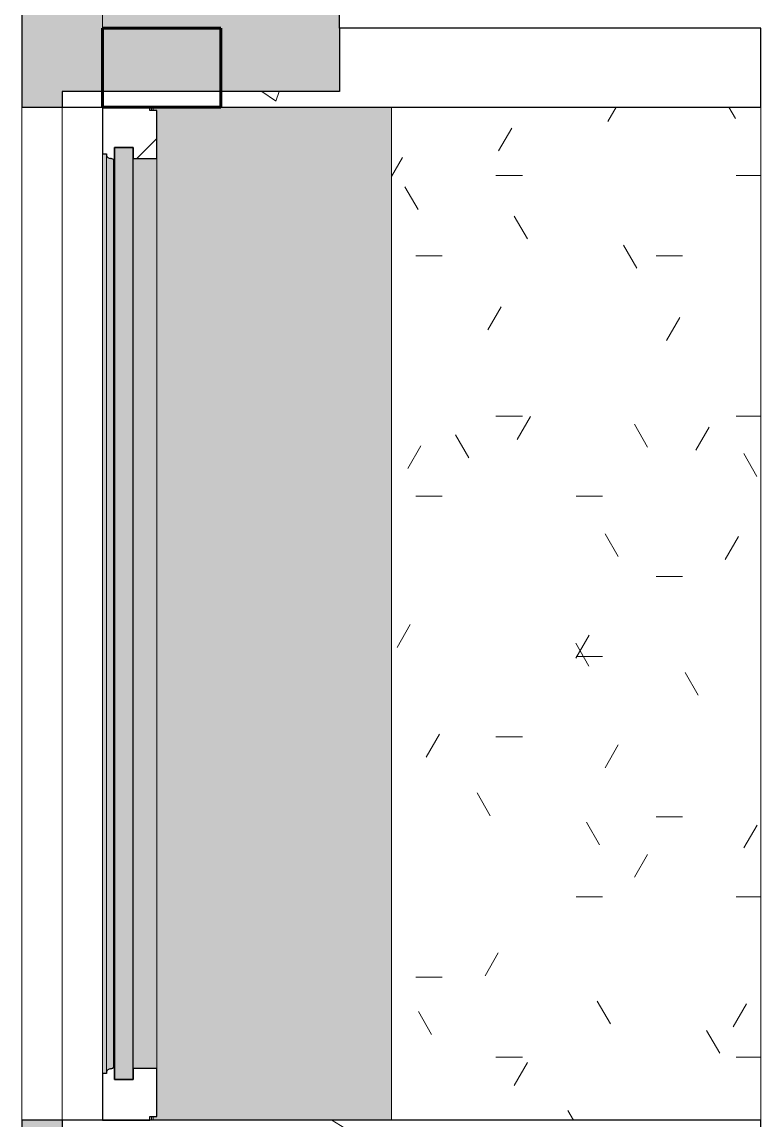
# Model space of a CAD drawing. Header units: millimetres. Extents: x 155927 to 295199, y -4084 to 97293.
# Drawn here: x 230739 to 231675, y 13666 to 15058 of the extents above; entities that cross this region are included whole.
import ezdxf

# ---------------------------------------------------------------- set-up
doc = ezdxf.new("R2010")
doc.units = ezdxf.units.MM
doc.header["$MEASUREMENT"] = 0
for name, color, linetype, lineweight in [('A-GLAZ', 7, 'CONTINUOUS', 9), ('A-WALL', 7, 'CONTINUOUS', 9), ('A-WALL-PATT', 7, 'CONTINUOUS', 9), ('I-WALL', 7, 'CONTINUOUS', 9), ('S-COLS-SYMB', 171, 'CONTINUOUS', 70)]:
    doc.layers.add(name, color=color, linetype=linetype, lineweight=lineweight)

msp = doc.modelspace()

# ---------------------------------------------------------------- hatches: boundary and pattern name
at = {"layer": 'A-GLAZ'}
h = msp.add_hatch(color=256, dxfattribs=at)
h.paths.add_polyline_path([(230902.9, 13665.6), (230905, 13665.6), (230905, 13669.9), (230902.9, 13669.9)], flags=0)
h.paths.add_polyline_path([(230905, 14945.3), (230905, 14949.6), (230902.9, 14949.6), (230902.9, 14945.3)], flags=0)
for points in [[(231140.8, 13665.6), (231206.7, 13665.6), (231206.7, 14949.6), (230905, 14949.6), (230905, 14945.3), (230909.7, 14945.3), (230909.7, 13669.9), (230905, 13669.9), (230905, 13665.6), (230978.5, 13665.6)], [(230855.8, 13716.8), (230879.7, 13716.8), (230879.7, 14898.4), (230855.8, 14898.4), (230855.8, 14037.1)], [(230840.8, 13724.8), (230845.8, 13724.8), (230845.8, 14890.4), (230840.8, 14890.4), (230840.8, 13726.4)], [(230845.8, 13726.4), (230848.1, 13729.7), (230850.7, 13731), (230850.7, 14884.6), (230847.1, 14886.4), (230845.8, 14886.6), (230845.8, 13728.6)], [(230850.7, 13730.6), (230854.7, 13732), (230854.7, 14883.2), (230850.7, 14884.4), (230850.7, 13730.8)], [(230909.7, 13730.8), (230909.7, 14884.4), (230879.7, 14884.4), (230879.7, 13730.8)]]:
    msp.add_hatch(color=256, dxfattribs=at).paths.add_polyline_path(points, flags=0)
at = {"layer": 'A-WALL-PATT'}
h = msp.add_hatch(color=256, dxfattribs=at)
h.paths.add_polyline_path([(230840.8, 9267.6), (231140.8, 9267.6), (231140.8, 13645.6), (230840.8, 13645.6), (230840.8, 9369.6)], flags=0)
h.paths.add_polyline_path([(231136.4, 14969.6), (231140.8, 14969.6), (231140.8, 16290.6), (230840.8, 16290.6), (230840.8, 14969.6), (230978.5, 14969.6)], flags=0)
h.paths.add_polyline_path([(230978.5, 25449.6), (231140.8, 25449.6), (231140.8, 26790.6), (230840.8, 26790.6), (230840.8, 25449.6)], flags=0)
h.paths.add_polyline_path([(230840.8, 28449.6), (231140.8, 28449.6), (231140.8, 34347.6), (230840.8, 34347.6), (230840.8, 28590.8)], flags=0)
h = msp.add_hatch(color=256, dxfattribs=at)
h.paths.add_polyline_path([(230738.8, 13607.6), (230840.8, 13607.6), (230840.8, 13645.6), (230789.8, 13645.6), (230789.7, 13665.6), (230738.8, 13665.6), (230738.8, 13645.6)], flags=0)
h.paths.add_polyline_path([(230789.7, 14949.6), (230789.8, 14969.6), (230840.8, 14969.6), (230840.8, 15535.4), (230738.8, 15535.4), (230738.8, 14949.6)], flags=0)

# ---------------------------------------------------------------- linework, layer by layer
at = {"layer": 'A-GLAZ', "lineweight": 30}
for p, q in [((231674.8, 15049.6), (231140.8, 15049.6)), ((231140.8, 15049.6), (231140.8, 14969.6)), ((231674.8, 14949.6), (231674.8, 15049.6)), ((230789.8, 14969.6), (230789.7, 14949.6)), ((231140.8, 14969.6), (230789.8, 14969.6)), ((230789.7, 14949.6), (231674.8, 14949.6)), ((230900.7, 14949.6), (230840.8, 14949.6)), ((230840.8, 14949.6), (230840.8, 14890.4)), ((230900.7, 14945.3), (230900.7, 14949.6)), ((230909.7, 14945.3), (230900.7, 14945.3)), ((230909.7, 14884.4), (230909.7, 14945.3)), ((230879.7, 14898.4), (230855.8, 14898.4)), ((230855.8, 14898.4), (230855.8, 13716.8)), ((230855.8, 14883.2), (230855.8, 14898.4)), ((230855.8, 14898.4), (230879.7, 14898.4)), ((230879.7, 13716.8), (230879.7, 14898.4)), ((230879.7, 14898.4), (230879.7, 14884.4)), ((230840.8, 14890.4), (230845.8, 14890.4)), ((230845.8, 14890.4), (230845.8, 14888.9)), ((230854.7, 14883.2), (230855.8, 14883.2)), ((230879.7, 14884.4), (230909.7, 14884.4)), ((230845.8, 13726.4), (230845.8, 13724.8)), ((230855.8, 13732), (230854.7, 13732)), ((230855.8, 13716.8), (230855.8, 13732)), ((230909.7, 13730.8), (230879.7, 13730.8)), ((230879.7, 13730.8), (230879.7, 13716.8)), ((230909.7, 13669.9), (230909.7, 13730.8)), ((230845.8, 13724.8), (230840.8, 13724.8)), ((230840.8, 13724.8), (230840.8, 13665.6)), ((230855.8, 13716.8), (230879.7, 13716.8)), ((230879.7, 13716.8), (230855.8, 13716.8)), ((230900.7, 13665.6), (230900.7, 13669.9)), ((230900.7, 13669.9), (230909.7, 13669.9)), ((231674.8, 13665.6), (230789.7, 13665.6)), ((230789.7, 13665.6), (230789.8, 13645.6)), ((230840.8, 13665.6), (230900.7, 13665.6)), ((231674.8, 13565.6), (231674.8, 13665.6))]:
    msp.add_line(p, q, dxfattribs=at)
at = {"layer": 'A-GLAZ', "linetype": 'Continuous'}
for p, q in [((231042.6, 14969.6), (231060.1, 14957.8)), ((231060.3, 14957.2), (231064.4, 14969.6)), ((231491.5, 14949.6), (231481, 14931.3)), ((231642.5, 14935.1), (231634.1, 14949.6)), ((231359.1, 14923.1), (231342.4, 14894.1)), ((230884.1, 14884.4), (230909.7, 14910)), ((231220.6, 14886), (231206.7, 14861.8)), ((231339.1, 14862.8), (231372.6, 14862.8)), ((231643.4, 14862.8), (231674.8, 14862.8)), ((231240.4, 14819.8), (231223.7, 14848.8)), ((231379, 14782.6), (231362.3, 14811.6)), ((231517.5, 14745.5), (231500.8, 14774.5)), ((231237.7, 14761.2), (231271.2, 14761.2)), ((231542, 14761.2), (231575.5, 14761.2)), ((231345.6, 14696.5), (231328.9, 14667.4)), ((231572, 14682.9), (231555.3, 14653.8)), ((231339.1, 14558), (231372.6, 14558)), ((231382.7, 14557.6), (231366, 14528.5)), ((231531.2, 14518.6), (231514.4, 14547.6)), ((231643.4, 14558), (231674.8, 14558)), ((231304.7, 14505.1), (231287.9, 14534.2)), ((231609.1, 14544), (231592.4, 14514.9)), ((231244.1, 14520.4), (231227.4, 14491.4)), ((231669.7, 14481.4), (231653, 14510.5)), ((231237.7, 14456.4), (231271.2, 14456.4)), ((231440.6, 14456.4), (231474, 14456.4)), ((231494, 14379.8), (231477.3, 14408.9)), ((231646.2, 14405.2), (231629.5, 14376.1)), ((231542, 14354.8), (231575.5, 14354.8)), ((231230.6, 14293.7), (231213.9, 14264.7)), ((231456.9, 14241), (231440.2, 14270.1)), ((231457, 14280.1), (231440.3, 14251.1)), ((231440.6, 14253.2), (231474, 14253.2)), ((231595.4, 14204), (231578.7, 14233)), ((231267.7, 14154.8), (231250.9, 14125.8)), ((231339.1, 14151.6), (231372.6, 14151.6)), ((231494.1, 14141.2), (231477.3, 14112.2)), ((231331.9, 14051.4), (231315.2, 14080.5)), ((231542, 14050), (231575.5, 14050)), ((231470.4, 14014.4), (231453.7, 14043.4)), ((231669.8, 14039.6), (231653, 14010.6)), ((231531.2, 14002.4), (231514.5, 13973.4)), ((231440.6, 13948.4), (231474, 13948.4)), ((231643.4, 13948.4), (231674.8, 13948.4)), ((231342, 13877.4), (231325.3, 13848.3)), ((231237.7, 13846.8), (231271.2, 13846.8)), ((231484.1, 13787.5), (231467.3, 13816.5)), ((231656.3, 13813), (231639.5, 13783.9)), ((231257.6, 13774), (231240.9, 13803)), ((231622.7, 13750.3), (231605.9, 13779.3)), ((231339.1, 13745.2), (231372.6, 13745.2)), ((231643.4, 13745.2), (231674.8, 13745.2)), ((231379.1, 13738.5), (231362.3, 13709.4)), ((231437.2, 13665.6), (231430.2, 13677.7)), ((231131.4, 13665.6), (231147.6, 13655.3))]:
    msp.add_line(p, q, dxfattribs=at)
at = {"layer": 'A-GLAZ'}
for p, q in [((230789.8, 14949.6), (230789.8, 13665.6)), ((230902.9, 14949.6), (230902.9, 14945.3)), ((230905, 14949.6), (230905, 14945.3)), ((231206.7, 14949.6), (231206.7, 13665.6)), ((231674.8, 13665.6), (231674.8, 14949.6)), ((230840.8, 13724.8), (230840.8, 14890.4)), ((230845.8, 14890.4), (230845.8, 14888.9)), ((230845.8, 14888.9), (230845.8, 13726.4)), ((230854.7, 14883.2), (230854.7, 13732)), ((230909.7, 14884.4), (230909.7, 13730.8)), ((230845.8, 13726.4), (230845.8, 13724.8)), ((230902.9, 13669.9), (230902.9, 13665.6)), ((230905, 13669.9), (230905, 13665.6))]:
    msp.add_line(p, q, dxfattribs=at)
at = {"layer": 'A-GLAZ', "lineweight": 30}
for centre, radius, start, end in [((230851.1, 14890), 5.36, 191.9524, 266.5739), ((230850.3, 14877.2), 7.4, 53.4261, 86.5739), ((230851.1, 13725.3), 5.36, 93.4261, 168.0476), ((230850.3, 13738), 7.4, 273.4261, 306.5739)]:
    msp.add_arc(centre, radius, start, end, dxfattribs=at)
at = {"layer": 'A-GLAZ'}
for points, knots in [([(230845.8, 14888.9), (230845.9, 14888.4), (230846.2, 14887.7), (230846.6, 14886.9), (230846.9, 14886.6), (230847.1, 14886.4)], [-1, -1, -1, -1, -0.8, -0.7, -0.6, -0.6, -0.6, -0.6]), ([(230848.1, 14885.5), (230848.3, 14885.4), (230848.7, 14885.1), (230849.6, 14884.8), (230850.3, 14884.7), (230850.7, 14884.6)], [-0.4, -0.4, -0.4, -0.4, -0.3, -0.2, 0, 0, 0, 0]), ([(230847.1, 13728.8), (230847, 13728.8), (230846.9, 13728.6), (230846.6, 13728.3), (230846.4, 13727.8), (230846.1, 13727.2), (230845.9, 13726.7), (230845.8, 13726.4)], [0.6, 0.6, 0.6, 0.6, 0.625, 0.7, 0.775, 0.85, 1, 1, 1, 1]), ([(230850.7, 13730.6), (230850.3, 13730.6), (230849.6, 13730.4), (230848.8, 13730.1), (230848.4, 13729.9), (230848.2, 13729.8), (230848.1, 13729.7)], [0, 0, 0, 0, 0.2, 0.3, 0.35, 0.4, 0.4, 0.4, 0.4])]:
    msp.add_open_spline(points, degree=3, knots=knots, dxfattribs=at)
for points in [[(230853.5, 14883.9), (230853.9, 14883.7), (230854.3, 14883.5), (230854.7, 14883.2)], [(230854.7, 13732), (230854.3, 13731.8), (230853.9, 13731.5), (230853.5, 13731.3)]]:
    msp.add_open_spline(points, degree=3, dxfattribs=at)
at = {"layer": 'A-WALL', "lineweight": 30}
msp.add_line((231140.8, 15049.6), (231140.8, 16290.6), dxfattribs=at)
at = {"layer": 'A-WALL'}
msp.add_line((230840.8, 15535.4), (230840.8, 14969.6), dxfattribs=at)
at = {"layer": 'I-WALL', "lineweight": 30}
for p, q in [((230738.8, 15535.4), (230738.8, 14949.6)), ((230738.8, 14949.6), (230789.7, 14949.6)), ((230789.7, 13665.6), (230738.8, 13665.6)), ((230738.8, 13665.6), (230738.8, 13607.6))]:
    msp.add_line(p, q, dxfattribs=at)
at = {"layer": 'I-WALL'}
for p, q in [((230840.8, 14969.6), (230840.8, 15535.4)), ((230738.8, 13665.6), (230738.8, 14949.6))]:
    msp.add_line(p, q, dxfattribs=at)
at = {"layer": 'S-COLS-SYMB', "lineweight": 60}
for p, q in [((230840.8, 15049.6), (230840.8, 14949.6)), ((230840.8, 15049.6), (230990.8, 15049.6)), ((230990.8, 15049.6), (230990.8, 14949.6)), ((230840.8, 14949.6), (230990.8, 14949.6))]:
    msp.add_line(p, q, dxfattribs=at)

doc.saveas('drawing.dxf')
